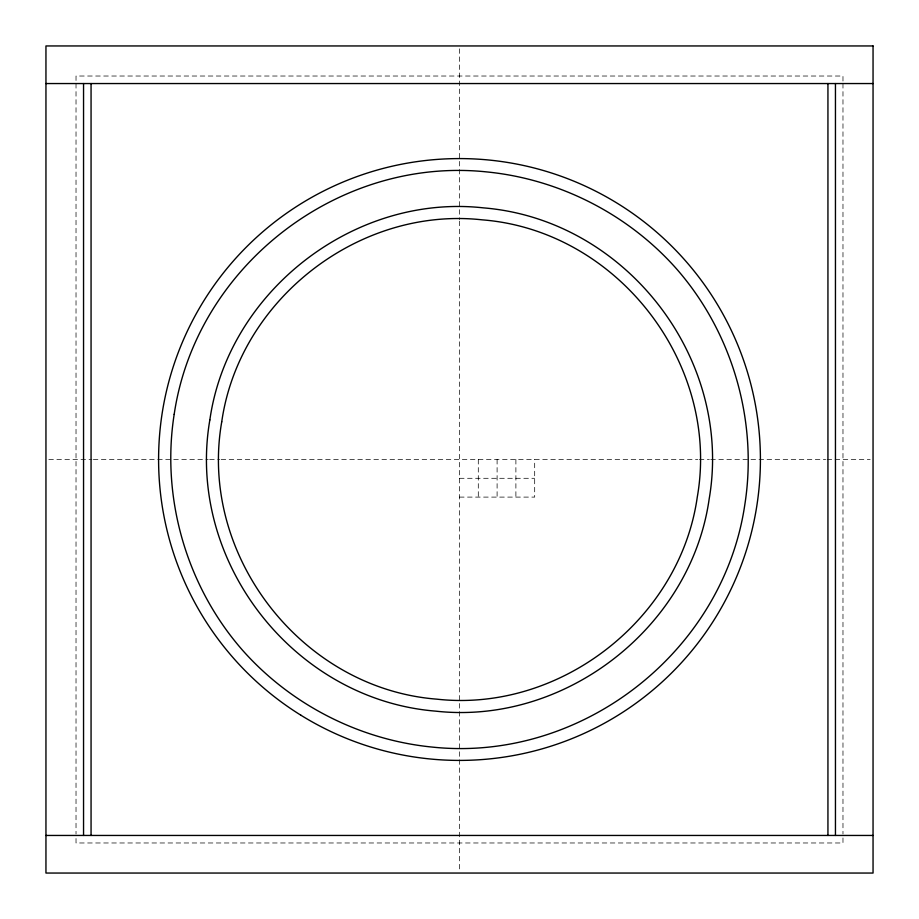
<?xml version="1.0" encoding="UTF-8"?>
<svg xmlns="http://www.w3.org/2000/svg" width="919" height="919" viewBox="0 0 919 919"><rect width="100%" height="100%" fill="white"/><g stroke="black" fill="none" stroke-linecap="round" stroke-linejoin="round"><path stroke-width="0.69" stroke-dasharray="4.59 3.45" d="M48.822 459.5L91.9 459.5M93.336 459.5L208.211 459.5M209.647 459.5L219.698 459.5M221.134 459.5L697.866 459.5M699.302 459.5L709.353 459.5M710.789 459.5L825.664 459.5M827.1 459.5L870.178 459.5M459.5 478.294L534.686 478.294M459.5 497.099L534.686 497.099L534.686 459.5M842.976 81.044L842.976 76.024L76.024 76.024L76.024 81.044M842.976 83.549L842.976 834.015M842.976 837.956L842.976 842.976L76.024 842.976L76.024 835.451M515.892 459.5L515.892 497.099M497.099 459.5L497.099 497.099M478.294 459.5L478.294 497.099M459.5 48.822L459.5 208.211M459.5 209.647L459.5 219.698M459.5 221.134L459.5 870.19M76.024 83.549L76.024 834.015"/><path stroke-width="1.38" d="M45.95 83.549L873.05 83.549M45.95 835.451L873.05 835.451M835.451 83.549L835.451 835.451M827.939 83.549L827.939 835.451M91.061 83.549L91.061 835.451M83.549 83.549L83.549 835.451M174.185 414.308C160.974 498.236 186.683 586.759 242.811 650.537C291.139 704.93 359.903 739.967 432.309 747.09C580.854 762.793 723.081 652.467 744.815 504.692C758.026 420.764 732.317 332.241 676.189 268.463C627.861 214.07 559.097 179.033 486.691 171.91C338.146 156.207 195.919 266.533 174.185 414.308M209.842 419.96C185.627 560.601 293.46 699.635 435.709 711.145C564.771 725.436 690.904 627.597 709.158 499.04C733.373 358.399 625.54 219.365 483.291 207.855C354.229 193.564 228.096 291.403 209.842 419.96M221.732 421.844C198.332 555.237 301.823 688.653 436.847 699.164C559.751 712.765 679.876 619.59 697.268 497.156C720.668 363.763 617.177 230.347 482.153 219.836C359.249 206.235 239.124 299.41 221.732 421.844M873.05 45.95L45.95 45.95L45.95 873.05L873.05 873.05L873.05 45.95M300.938 715.246A300.915 300.915 0 0 0 760.266 468.954A300.915 300.915 0 0 0 317.308 194.3A300.915 300.915 0 0 0 300.938 715.246"/></g></svg>
